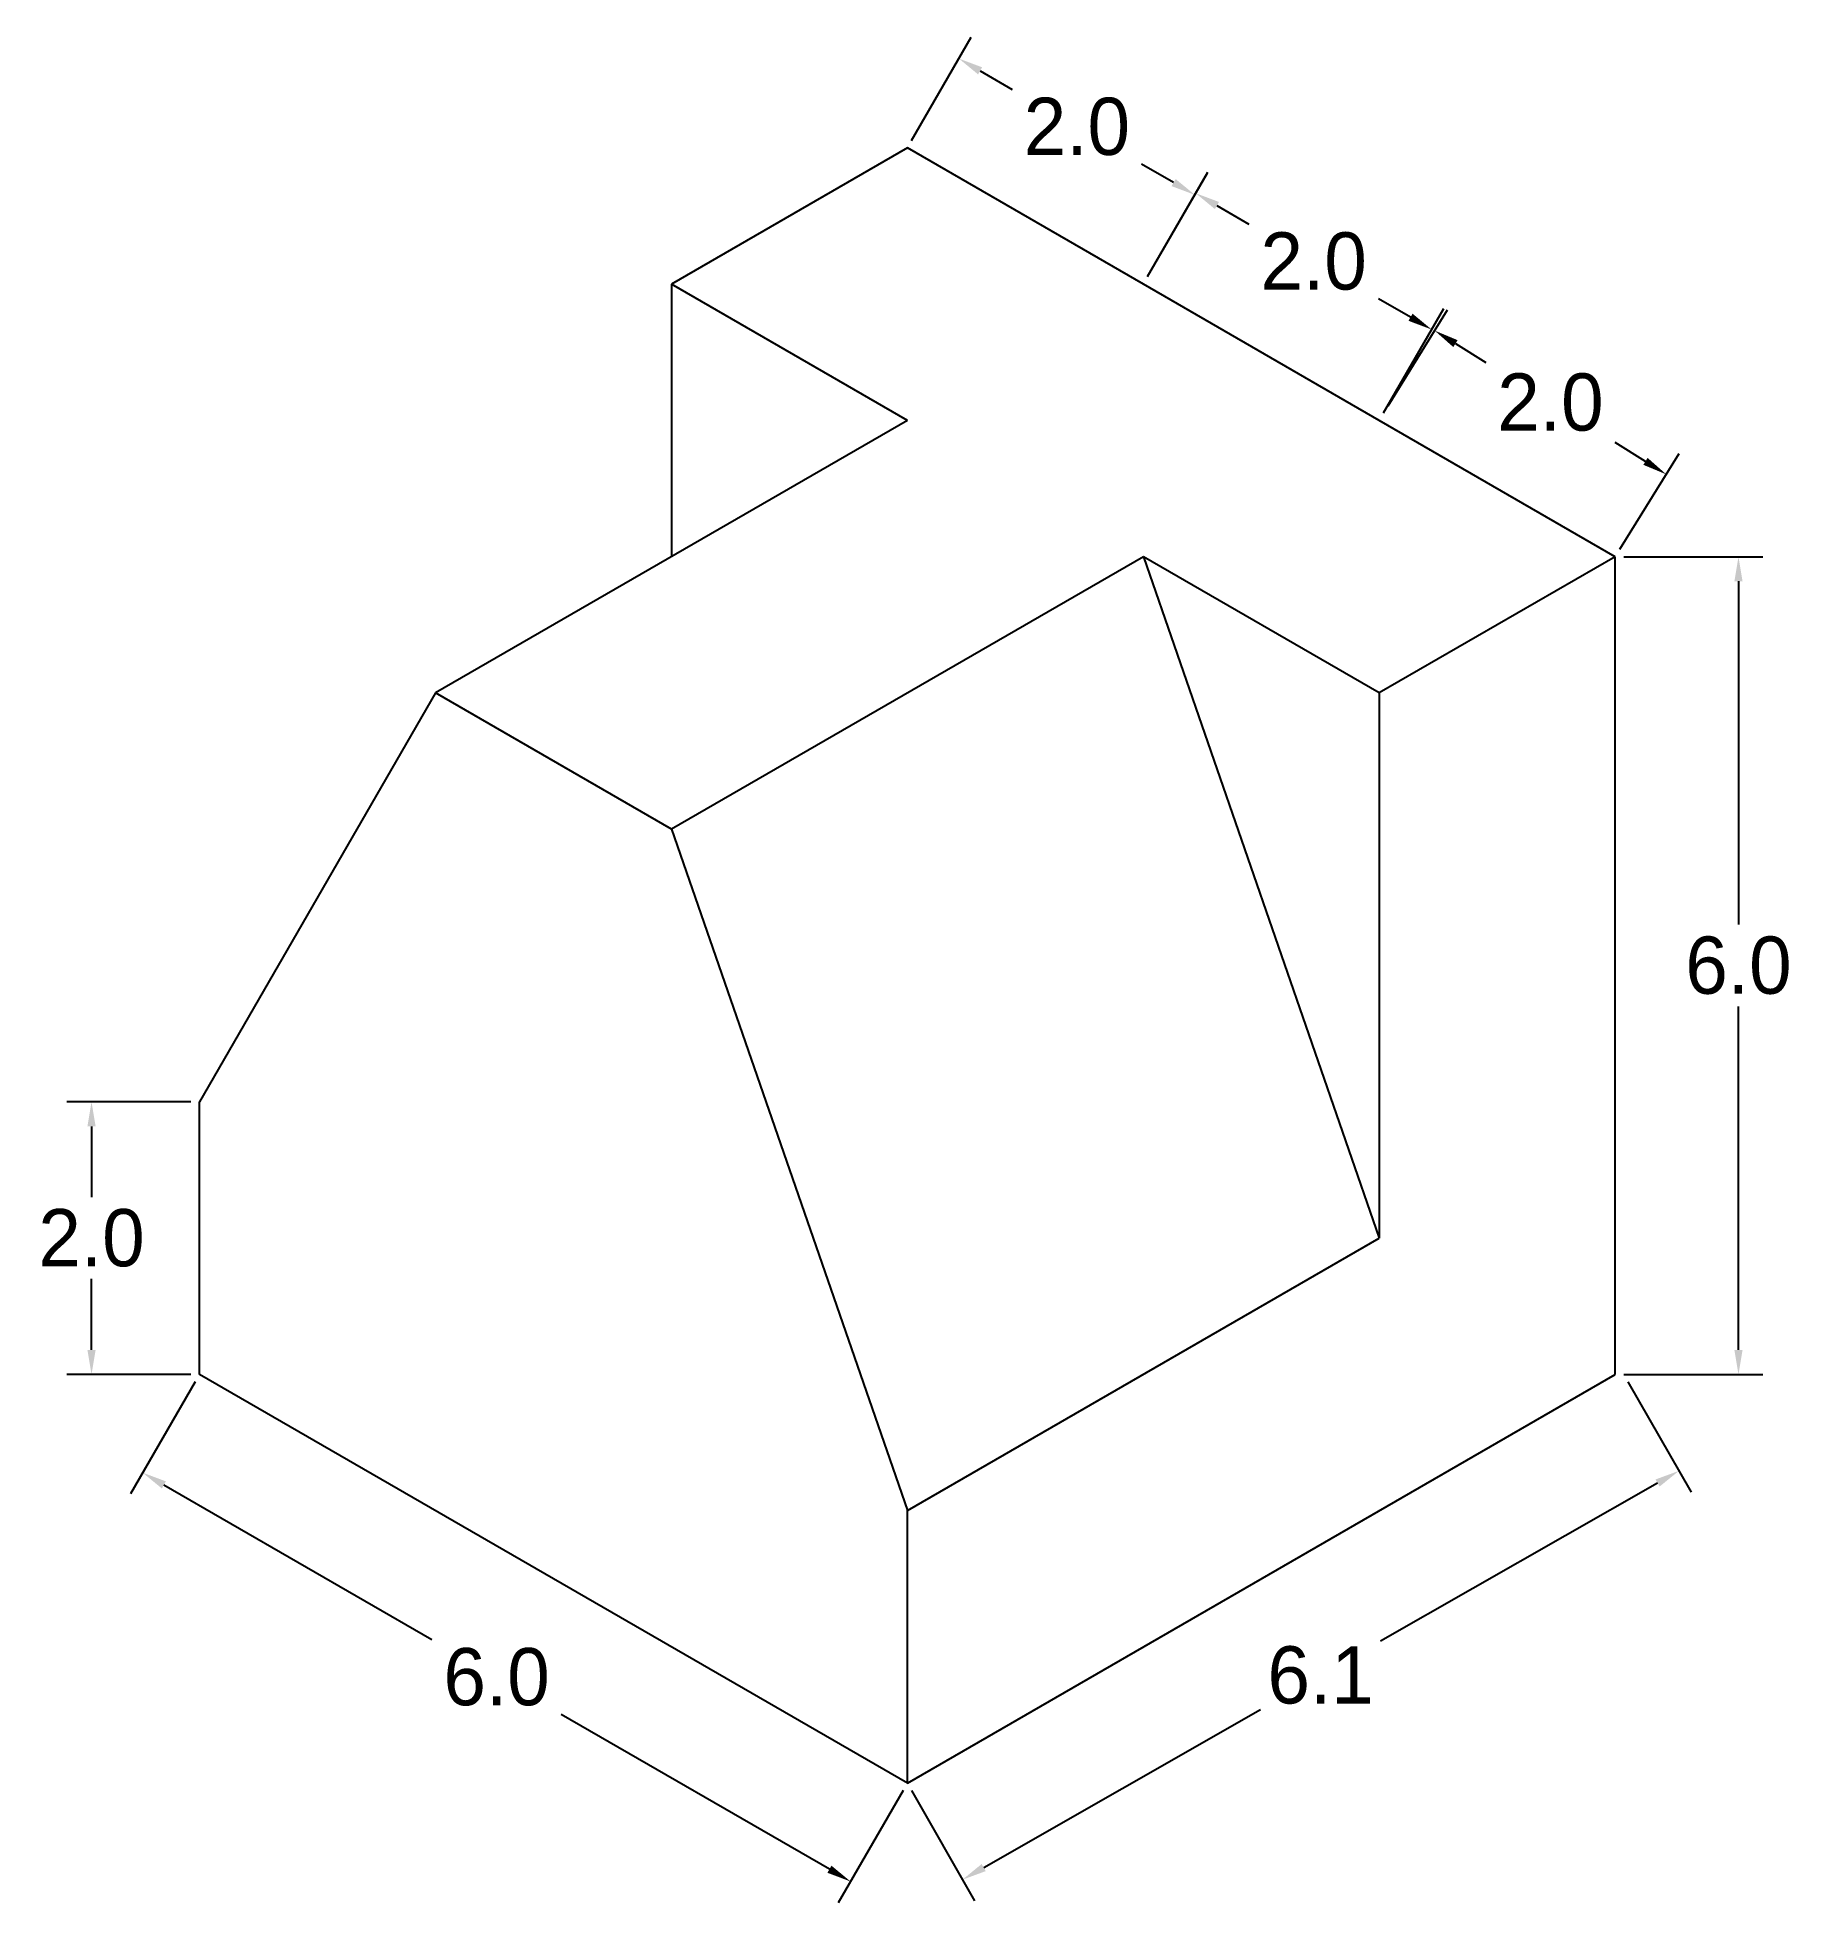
# Model space of a CAD drawing. Header units: inches. Extents: x 65.6 to 78.5, y 6.3 to 20.
import ezdxf

# ---------------------------------------------------------------- set-up
doc = ezdxf.new("R2010")
doc.units = ezdxf.units.IN
doc.header["$MEASUREMENT"] = 0
doc.dimstyles.get("Standard").update_dxf_attribs({"dimtxt": 0.42, "dimasz": 0.18, "dimexe": 0.18, "dimexo": 0.0625, "dimgap": 0.09, "dimtad": 0, "dimtih": 1, "dimtoh": 1, "dimdec": 1, "dimzin": 0, "dimdsep": 46, "dimtxsty": 'Standard', "dimcen": 0.09, "dimadec": 0, "dimazin": 0, "dimtfac": 1, "dimtdec": 1, "dimtofl": 0, "dimtmove": 0, "dimatfit": 3, "dimfxl": 1, "dimtolj": 1, "dimtzin": 0, "dimarcsym": 0})

# ---------------------------------------------------------------- blocks, each defined once
blk = doc.blocks.new('*D2')
at = {"color": 0, "lineweight": -2}
for p, q in [((72.042, 19.231), (72.479, 19.987)), ((72.545, 19.741), (72.78, 19.605)), ((73.965, 18.921), (73.73, 19.057)), ((73.774, 18.231), (74.211, 18.987))]:
    blk.add_line(p, q, dxfattribs=at)
at = {"color": 0}
for points in [[(72.56, 19.767), (72.53, 19.715), (72.389, 19.831)], [(73.98, 18.947), (73.95, 18.895), (74.121, 18.831)]]:
    blk.add_solid(points, dxfattribs=at)
at = {"layer": 'Defpoints', "color": 0}
for p in [(72.011, 19.176), (74.121, 18.831), (73.743, 18.176)]:
    blk.add_point(p, dxfattribs=at)
at = {"color": 0, "insert": (73.255, 19.331), "char_height": 0.42, "attachment_point": 5}
blk.add_mtext('\\A1;2.0', dxfattribs=at)
blk = doc.blocks.new('*D3')
at = {"color": 0, "lineweight": -2}
for p, q in [((73.774, 18.231), (74.217, 18.998)), ((74.283, 18.753), (74.518, 18.617)), ((75.704, 17.933), (75.468, 18.068)), ((75.506, 17.231), (75.949, 17.998))]:
    blk.add_line(p, q, dxfattribs=at)
at = {"color": 0}
for points in [[(74.298, 18.779), (74.268, 18.727), (74.127, 18.843)], [(75.719, 17.959), (75.689, 17.907), (75.859, 17.843)]]:
    blk.add_solid(points, dxfattribs=at)
at = {"layer": 'Defpoints', "color": 0}
for p in [(73.743, 18.176), (75.859, 17.843), (75.475, 17.176)]:
    blk.add_point(p, dxfattribs=at)
at = {"color": 0, "insert": (74.993, 18.343), "char_height": 0.42, "attachment_point": 5}
blk.add_mtext('\\A1;2.0', dxfattribs=at)
blk = doc.blocks.new('*D4')
at = {"color": 0, "lineweight": -2}
for p, q in [((75.539, 17.284), (75.975, 17.988)), ((76.034, 17.74), (76.256, 17.602)), ((77.428, 16.875), (77.206, 17.013)), ((77.24, 16.23), (77.676, 16.933))]:
    blk.add_line(p, q, dxfattribs=at)
at = {"color": 0}
for points in [[(76.049, 17.765), (76.018, 17.714), (75.881, 17.835)], [(77.444, 16.901), (77.413, 16.85), (77.581, 16.78)]]:
    blk.add_solid(points, dxfattribs=at)
at = {"layer": 'Defpoints', "color": 0}
for p in [(75.506, 17.231), (77.581, 16.78), (77.207, 16.176)]:
    blk.add_point(p, dxfattribs=at)
at = {"color": 0, "insert": (76.731, 17.308), "char_height": 0.42, "attachment_point": 5}
blk.add_mtext('\\A1;2.0', dxfattribs=at)
blk = doc.blocks.new('*D5')
at = {"color": 0, "lineweight": -2}
for p, q in [((77.269, 16.176), (78.291, 16.176)), ((78.111, 15.996), (78.111, 13.476)), ((78.111, 10.356), (78.111, 12.876)), ((77.269, 10.176), (78.291, 10.176))]:
    blk.add_line(p, q, dxfattribs=at)
at = {"color": 0}
for points in [[(78.081, 15.996), (78.141, 15.996), (78.111, 16.176)], [(78.081, 10.356), (78.141, 10.356), (78.111, 10.176)]]:
    blk.add_solid(points, dxfattribs=at)
at = {"layer": 'Defpoints', "color": 0}
for p in [(77.207, 16.176), (77.207, 10.176), (78.111, 10.176)]:
    blk.add_point(p, dxfattribs=at)
at = {"color": 0, "insert": (78.111, 13.176), "char_height": 0.42, "attachment_point": 5}
blk.add_mtext('\\A1;6.0', dxfattribs=at)
blk = doc.blocks.new('*D6')
at = {"color": 0, "lineweight": -2}
for p, q in [((77.3, 10.122), (77.763, 9.312)), ((77.517, 9.379), (75.484, 8.219)), ((72.571, 6.557), (74.604, 7.717)), ((72.042, 7.122), (72.504, 6.312))]:
    blk.add_line(p, q, dxfattribs=at)
at = {"color": 0}
for points in [[(77.502, 9.405), (77.532, 9.353), (77.674, 9.468)], [(72.556, 6.583), (72.586, 6.531), (72.415, 6.468)]]:
    blk.add_solid(points, dxfattribs=at)
at = {"layer": 'Defpoints', "color": 0}
for p in [(77.269, 10.176), (77.674, 9.468), (72.011, 7.176)]:
    blk.add_point(p, dxfattribs=at)
at = {"color": 0, "insert": (75.044, 7.968), "char_height": 0.42, "attachment_point": 5}
blk.add_mtext('\\A1;6.1', dxfattribs=at)
blk = doc.blocks.new('*D7')
at = {"color": 0, "lineweight": -2}
for p, q in [((66.783, 10.122), (66.308, 9.299)), ((66.554, 9.365), (68.521, 8.23)), ((71.439, 6.545), (69.471, 7.681)), ((71.98, 7.122), (71.504, 6.299))]:
    blk.add_line(p, q, dxfattribs=at)
at = {"color": 0}
for points in [[(66.569, 9.391), (66.539, 9.339), (66.398, 9.455)], [(71.454, 6.571), (71.424, 6.519), (71.594, 6.455)]]:
    blk.add_solid(points, dxfattribs=at)
at = {"layer": 'Defpoints', "color": 0}
for p in [(66.815, 10.176), (66.398, 9.455), (72.011, 7.176)]:
    blk.add_point(p, dxfattribs=at)
at = {"color": 0, "insert": (68.996, 7.955), "char_height": 0.42, "attachment_point": 5}
blk.add_mtext('\\A1;6.0', dxfattribs=at)
blk = doc.blocks.new('*D8')
at = {"color": 0, "lineweight": -2}
for p, q in [((66.752, 12.176), (65.843, 12.176)), ((66.023, 11.996), (66.023, 11.476)), ((66.023, 10.356), (66.023, 10.876)), ((66.752, 10.176), (65.843, 10.176))]:
    blk.add_line(p, q, dxfattribs=at)
at = {"color": 0}
for points in [[(65.993, 11.996), (66.053, 11.996), (66.023, 12.176)], [(65.993, 10.356), (66.053, 10.356), (66.023, 10.176)]]:
    blk.add_solid(points, dxfattribs=at)
at = {"layer": 'Defpoints', "color": 0}
for p in [(66.023, 12.176), (66.815, 12.176), (66.815, 10.176)]:
    blk.add_point(p, dxfattribs=at)
at = {"color": 0, "insert": (66.023, 11.176), "char_height": 0.42, "attachment_point": 5}
blk.add_mtext('\\A1;2.0', dxfattribs=at)

msp = doc.modelspace()

# ---------------------------------------------------------------- linework, layer by layer
for p, q in [((72.011, 19.176), (70.279, 18.176)), ((73.743, 18.176), (72.011, 19.176)), ((72.011, 17.176), (70.279, 18.176)), ((70.279, 18.176), (70.279, 16.176)), ((75.475, 17.176), (73.743, 18.176)), ((72.011, 17.176), (68.547, 15.176)), ((77.207, 16.176), (75.475, 17.176)), ((73.743, 16.176), (70.279, 14.176)), ((75.475, 15.176), (73.743, 16.176)), ((73.743, 16.176), (75.475, 11.176)), ((77.207, 16.176), (75.475, 15.176)), ((77.207, 10.176), (77.207, 16.176)), ((68.547, 15.176), (66.815, 12.176)), ((70.279, 14.176), (68.547, 15.176)), ((75.475, 15.176), (75.475, 11.176)), ((70.279, 14.176), (72.011, 9.176)), ((66.815, 10.176), (66.815, 12.176)), ((72.011, 9.176), (75.475, 11.176)), ((72.011, 7.176), (66.815, 10.176)), ((72.011, 7.176), (77.207, 10.176)), ((72.011, 7.176), (72.011, 9.176))]:
    msp.add_line(p, q)

# ---------------------------------------------------------------- dimensions: what is measured, and where the dimension line sits
for p1, p2, distance, picture, middle in [((72.011, 19.176), (73.743, 18.176), 0.756, '*D2', (73.255, 19.331)), ((73.743, 18.176), (75.475, 17.176), 0.769, '*D3', (74.993, 18.343)), ((75.506, 17.231), (77.207, 16.176), 0.711, '*D4', (76.731, 17.308)), ((77.207, 16.176), (77.207, 10.176), 0.904, '*D5', (78.111, 13.176)), ((66.815, 10.176), (66.815, 12.176), 0.792, '*D8', (66.023, 11.176)), ((72.011, 7.176), (66.815, 10.176), 0.833, '*D7', (68.996, 7.955)), ((72.011, 7.176), (77.269, 10.176), -0.815, '*D6', (75.044, 7.968))]:
    dim = msp.add_aligned_dim(p1=p1, p2=p2, distance=distance, dimstyle='Standard')
    dim.commit()
    dim.dimension.update_dxf_attribs({"geometry": picture, "text_midpoint": middle})

doc.saveas('drawing.dxf')
